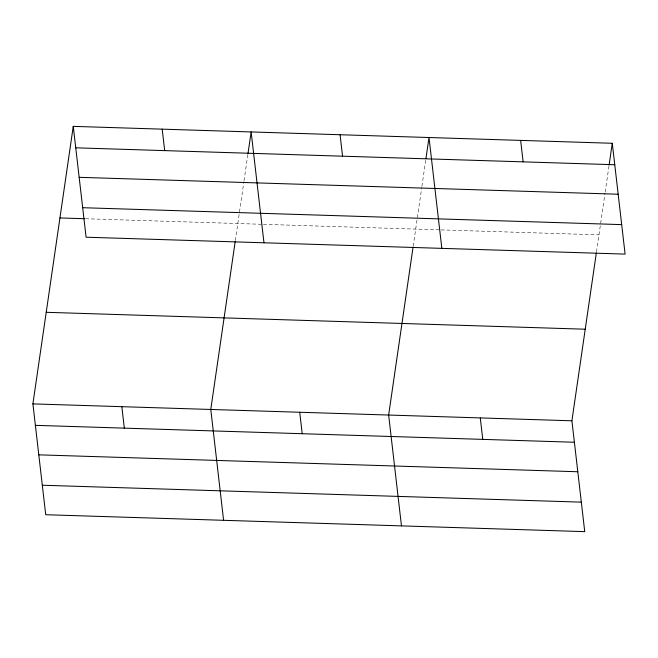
<?xml version="1.0" encoding="UTF-8"?>
<svg xmlns="http://www.w3.org/2000/svg" width="658" height="658" viewBox="0 0 658 658"><rect width="100%" height="100%" fill="white"/><g stroke="black" fill="none" stroke-linecap="round" stroke-linejoin="round"><path stroke-width="0.49" stroke-dasharray="3.29 2.47" d="M235.334 240.589L243.896 181.715M244.044 180.72L247.803 154.836M413.208 246.166L421.77 187.291M421.918 186.296L425.677 160.412M596.477 251.915L605.039 193.041M605.179 192.046L608.946 166.161M85.499 218.744L262.353 224.296M263.373 224.329L440.128 229.872M441.148 229.905L598.953 234.848"/><path stroke-width="0.99" d="M596.329 252.919L571.909 420.791L584.74 531.639L45.723 514.729L32.9 403.889L73.26 126.361L612.277 143.271L625.1 254.111L86.091 237.209L73.26 126.361M235.186 241.593L210.774 409.465L223.597 520.313M247.951 153.84L251.134 131.937L263.965 242.786M413.06 247.169L388.648 415.042L401.47 525.89M425.973 158.422L429.008 137.522L441.839 248.362M609.086 165.166L612.277 143.271M75.744 147.82L614.761 164.73M79.157 177.315L618.175 194.225M82.678 207.706L621.687 224.617M59.944 217.946L84.479 218.711M46.216 312.303L585.233 329.214M32.9 403.889L571.909 420.791M35.384 425.348L574.393 442.25M38.797 454.843L577.806 471.753M42.309 485.234L581.327 502.144M520.643 140.393L523.126 161.852M480.282 417.92L482.766 439.38M340.071 134.734L342.555 156.193M299.711 412.253L302.195 433.712M162.197 129.149L164.681 150.608M121.837 406.677L124.321 428.136"/></g></svg>
